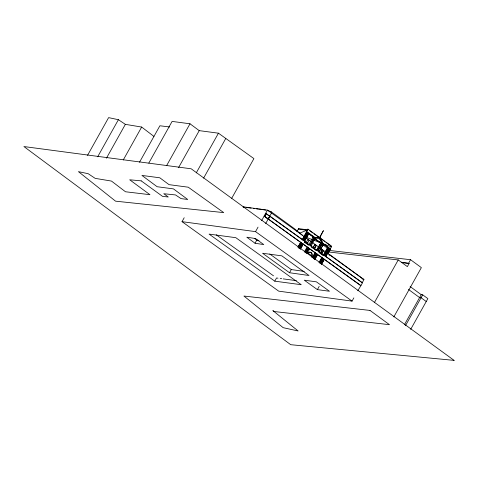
<?xml version="1.0" encoding="UTF-8"?>
<svg xmlns="http://www.w3.org/2000/svg" width="478" height="478" viewBox="0 0 478 478"><rect width="100%" height="100%" fill="white"/><g stroke="black" fill="none" stroke-linecap="round" stroke-linejoin="round"><path stroke-width="0.72" d="M309.684 248.877L264.137 216.074M328.028 253.728L331.654 246.218L308.071 229.237L307.456 229.153L306.84 230.276L298.38 229.099L298.642 228.621L307.718 229.882L299.581 233.186M353.845 297.872L352.053 301.116L278.71 291.156L182.034 221.661L184.197 217.747M182.034 221.661L255.539 231.639L258.036 227.128M261.621 220.639L267.435 210.117L318.503 246.875M264.609 216.361L266.144 213.582L264.525 216.289L268.2 218.996L269.735 216.277L266.055 213.57L264.519 216.349L360.95 285.587L362.485 282.809L323.654 254.935M265.678 223.561L271.492 213.039M255.031 243.236L263.778 244.599L255.503 238.552L246.827 237.202L255.031 243.236L256.782 240.064L258.974 240.404M268.463 219.014L269.998 216.235L305.048 241.462L304.396 242.065L305.048 241.462M274.772 281.166L301.236 284.709L235.821 237.686L209.077 234.101L274.772 281.166L276.523 277.987L277.993 278.184M308.071 229.237L302.335 239.681L306.78 231.573L314.494 237.082L314.136 237.578L306.5 232.081L314.136 237.578M303.661 240.637L307.969 233.067L303.661 240.637L265.672 213.296M289.537 272.741L309.039 275.507L281.847 255.85L262.583 253.256L289.537 272.741L291.293 269.568L304.295 271.408M321.718 243.822L317.87 250.789L321.718 243.822L320.726 243.111L316.472 250.454L311.262 246.708L311.566 246.158L309.111 244.389L308.752 245.029L304.695 242.107M313.646 238.175L309.84 245.053M314.166 238.48L310.336 245.417M311.082 245.955L314.918 239.018M310.969 246.666L311.566 246.158M319.489 237.59L323.421 230.641L319.716 237.703M311.542 247.084L316.173 250.412L316.777 249.904L319.465 251.84L319.173 252.36L323.463 255.449L327.424 248.112L323.17 255.407L318.88 252.318M320.726 243.111L316.741 250.054L303.781 240.655M317.733 250.771L321.963 243.905L323.11 244.73L319.22 251.763M317.948 250.92L321.963 243.905M323.11 244.73L319.095 251.745L319.465 251.84M328.398 248.811L324.466 255.616L328.398 248.811L327.263 248.094M317.392 289.626L329.462 291.251L316.37 281.829L304.277 280.186L317.392 289.626L319.196 286.364M357.789 290.738L360.95 285.587M329.659 249.689L328.577 248.978L324.735 255.79L325.811 256.507L329.659 249.689L325.673 256.483L362.193 282.767L363.949 279.588L330.459 255.15L329.019 254.953M87.522 155.368L108.614 117.624L118.395 119.703L125.356 124.346L141.655 127.058L153.928 136.409M97.661 156.796L118.395 119.703M106.445 158.182L125.356 124.346M123.258 159.975L141.655 127.058M139.516 162.227L159.885 125.78L169.666 126.957M148.825 163.064L172.104 121.412L189.999 123.784L199.236 130.637L218.446 133.183L253.908 158.6L231.722 198.298M166.72 165.436L189.999 123.784M178.503 167.73L199.236 130.637M196.261 172.881L218.446 133.183M203.598 178.139L225.783 138.447M374.346 302.664L398.228 259.936L407.352 266.616L409.132 263.42L401.257 262.231M408.666 263.079L410.548 259.709L421.363 267.632L393.824 316.902M404.388 324.771L421.214 294.663L422.707 294.836L427.87 298.613L410.68 329.366M405.517 325.59L422.707 294.836M298.188 246.642L300.734 242.352L300.991 242.513L298.218 247.437M297.961 247.269L300.734 242.352M298.887 247.933L301.666 243.009L299.061 248.094M298.953 248.07L301.833 243.171M299.3 248.273L302.323 243.469L303.166 244.144L300.387 249.074M299.539 248.399L302.323 243.469M300.184 248.877L302.968 243.947M300.333 249.08L303.166 244.144M306.237 242.298L307.868 239.574L309.081 240.464L307.45 243.188L306.237 242.298L307.45 243.188M304.384 251.912L307.139 247.03L308.328 247.903M304.88 252.187L307.635 247.299M305.567 252.784L308.31 247.801M306.243 252.402L308.657 248.118M306.237 253.179L308.997 248.279M306.924 253.687L309.69 248.787M313.126 247.496L314.918 244.533L313.126 247.496L314.56 248.488L316.239 245.507L314.805 244.515M314.452 248.47L316.239 245.507M311.309 257.176L312.026 255.903A2.671 2.276 -82.3 0 0 311.25 252.569A2.671 2.276 -82.3 0 0 308.274 253.137L307.898 253.089A2.671 2.276 -82.3 0 1 308.304 252.653M312.194 257.588L314.972 252.665L315.444 252.934L312.666 257.857M313.478 257.588L315.91 253.274L316.167 253.543L313.389 258.473M313.735 258.747L316.502 253.842L316.944 254.093L317.607 254.66L314.847 259.566M314.177 258.998L316.944 254.093M314.709 259.387L317.476 254.487M323.678 245.423L324.299 244.449L330.358 248.913L329.802 249.898L323.743 245.435M320.577 252.611C325.422 242.806 316.747 260.677 323.51 250.717L322.172 249.785M321.819 253.525L323.51 250.717M318.975 262.482L321.76 257.552L322.041 257.696L319.256 262.631M319.806 263.037L322.59 258.102L319.979 263.223M320.439 263.551L323.23 258.61L323.552 258.789L320.762 263.731M324.873 255.808L328.715 248.996M321.491 264.262L324.275 259.321L321.521 264.346M296.91 231.573L298.642 228.621M330.107 255.228L330.459 255.15M323.833 245.136L312.54 237.411L319.979 237.745L323.833 245.136L319.866 237.727M312.54 237.411L319.979 237.745M320.977 242.896L314.148 238.056L319.543 238.54L322.764 244.21L320.84 242.878L322.764 244.21M329.079 250.418L410.548 259.709M328.517 251.984L398.228 259.936M401.729 262.577L409.132 263.42M280.198 278.477L281.673 278.674M283.143 278.871L296.372 280.646M243.368 206.849L267.435 210.117M243.015 207.022L244.491 207.225M245.967 207.422L251.129 208.121M253.346 208.426L254.822 208.623M256.298 208.826L258.508 209.125M259.602 209.053L262.123 209.615M263.545 209.812L265.678 210.099M312.779 237.584L309.033 244.473M319.543 238.54L322.626 244.192M331.654 246.218L330.925 246.803L331.302 246.857L304.068 236.485M324.299 244.449L330.358 248.913M309.111 244.389L308.459 244.987L304.396 242.065M323.755 254.929L318.079 250.938M307.898 253.089L312.026 255.903M259.984 209.328L261.388 209.639M269.114 211.348L271.223 211.814L294.323 228.609L302.765 235.546M267.817 210.392L271.223 211.814M362.007 278.668L363.949 279.588L319.489 247.586M309.84 230.856L312.815 232.983M314.01 233.832L324.729 241.486M325.918 242.334L330.089 245.316M216.253 234.812L273.512 275.83M321.831 243.894L322.979 244.718M312.654 237.429L319.441 242.31M320.589 243.093L321.58 243.804M309.804 248.948L360.657 285.551M255.539 231.639L352.053 301.116M269.729 253.979L291.293 269.568M410.1 286.531L421.214 294.663M426.239 301.528L421.082 297.746L419.582 297.579L408.469 289.441M320.672 252.629L321.915 253.543M313.239 247.508L314.56 248.488M321.76 257.552L322.764 258.287M323.23 258.61L324.305 259.405M314.972 252.665L316.167 253.543M316.502 253.842L317.607 254.66M300.62 242.334L301.726 243.153M254.439 238.337L256.782 240.064M309.858 252.127A2.671 2.276 -82.3 0 1 311.65 255.85M308.788 252.336A2.671 2.276 -82.3 0 1 309.314 252.157M307.396 232.726L303.207 240.315L307.396 232.726M308.722 233.676L304.528 241.265L308.722 233.676M141.189 180.851L129.699 179.794L149.961 194.695L125.493 191.762L111.47 181.072L95.17 178.36L88.209 173.717L78.428 171.638L115.557 201.166L223.722 212.614L188.254 187.197L169.051 184.651L159.813 177.798L141.918 175.426L157.143 186.725L173.454 188.888L187.74 199.487L181.013 198.597L175.528 194.94L163.775 193.727L168.262 196.99L162.598 196.404L141.189 180.851M454.1 360.376L290.72 344.698L23.9 146.549L191.176 168.794L454.1 360.376M370.002 310.431L243.935 296.043L283.185 327.681L298.129 330.973L272.878 310.622L274.103 311.519L389.474 324.682L370.002 310.431"/></g></svg>
